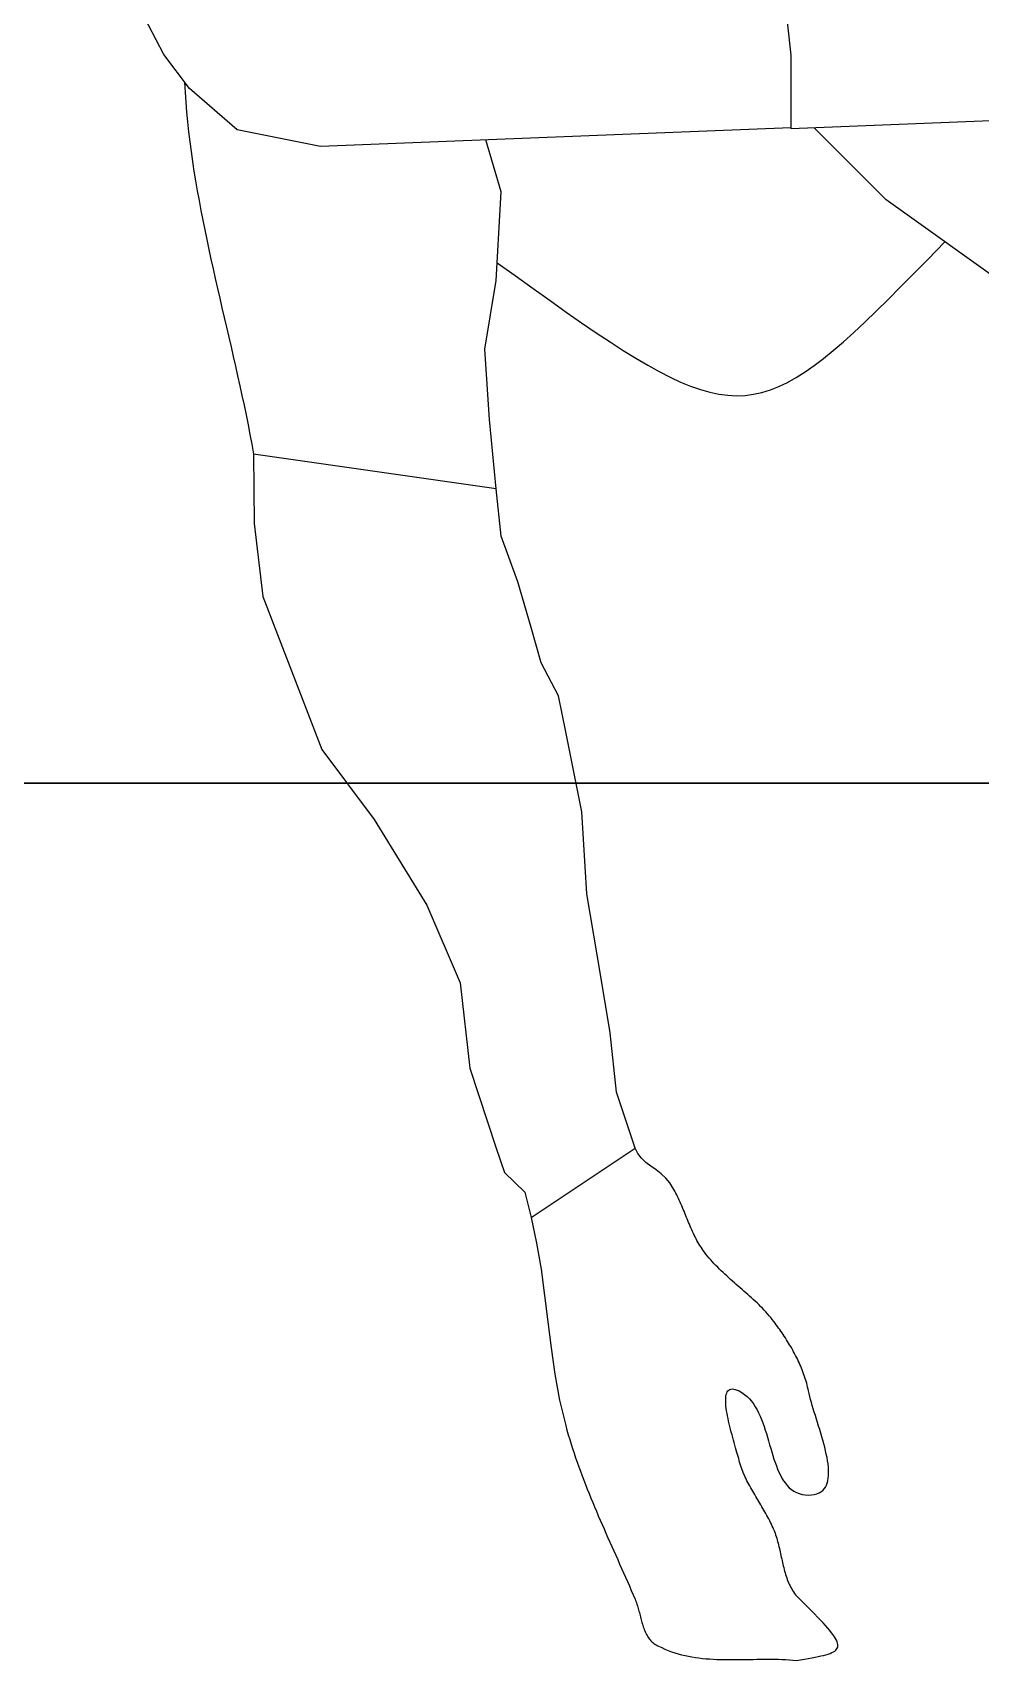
# Model space of a CAD drawing. Header units: millimetres. Extents: x -155 to 94595, y -3153 to 63413.
# Drawn here: x 92725.2 to 93010.8, y 40787.8 to 41278.1 of the extents above; entities that cross this region are included whole.
import ezdxf

# ---------------------------------------------------------------- set-up
doc = ezdxf.new("R2010")
doc.units = ezdxf.units.MM
doc.layers.add('int', color=185, linetype='Continuous')

msp = doc.modelspace()

# ---------------------------------------------------------------- linework, layer by layer
at = {"layer": 'int'}
for p, q in [((92951.234, 41293.529), (92953.682, 41271.277)), ((92764.84, 41271.485), (92757.915, 41284.679)), ((92772.543, 41261.214), (92764.84, 41271.485)), ((92953.682, 41271.277), (92953.682, 41249.138)), ((92771.032, 41263.229), (92771.037, 41263.094)), ((92771.037, 41263.094), (92771.2, 41260.102)), ((92786.865, 41248.8), (92772.543, 41261.214)), ((92771.2, 41260.102), (92771.406, 41257.115)), ((92771.406, 41257.115), (92771.652, 41254.133)), ((92771.652, 41254.133), (92771.937, 41251.156)), ((92771.937, 41251.156), (92772.259, 41248.183)), ((92953.682, 41249.138), (93032.175, 41252.278)), ((92772.259, 41248.183), (92772.615, 41245.215)), ((92811.968, 41243.81), (92786.865, 41248.8)), ((92786.865, 41248.8), (92786.865, 41248.8)), ((92953.681, 41249.375), (92811.968, 41243.81)), ((92866.386, 41230.131), (92861.809, 41245.768)), ((92982.46, 41227.679), (92960.72, 41249.42)), ((92772.615, 41245.215), (92773.005, 41242.25)), ((92773.005, 41242.25), (92773.427, 41239.289)), ((92773.427, 41239.289), (92773.878, 41236.332)), ((92773.878, 41236.332), (92774.357, 41233.378)), ((92774.357, 41233.378), (92774.862, 41230.427)), ((92774.862, 41230.427), (92775.391, 41227.479)), ((92775.391, 41227.479), (92775.943, 41224.534)), ((92864.97, 41203.389), (92866.386, 41230.131)), ((92866.386, 41230.131), (92866.386, 41230.131)), ((92982.46, 41227.679), (92982.46, 41227.679)), ((93020.099, 41200.794), (92982.46, 41227.679)), ((92775.943, 41224.534), (92776.516, 41221.591)), ((92776.516, 41221.591), (92777.108, 41218.65)), ((92777.108, 41218.65), (92777.716, 41215.712)), ((92777.716, 41215.712), (92778.341, 41212.775)), ((92778.341, 41212.775), (92778.978, 41209.84)), ((92994.925, 41209.749), (93000.129, 41215.059)), ((92778.978, 41209.84), (92779.628, 41206.906)), ((92779.628, 41206.906), (92780.287, 41203.974)), ((92865.252, 41208.752), (92870.653, 41204.869)), ((92990.752, 41205.503), (92994.925, 41209.749)), ((92780.287, 41203.974), (92780.955, 41201.042)), ((92861.527, 41182.726), (92864.97, 41203.389)), ((92870.653, 41204.869), (92876.051, 41200.999)), ((92983.003, 41197.716), (92986.782, 41201.493)), ((92986.782, 41201.493), (92990.752, 41205.503)), ((92780.955, 41201.042), (92781.629, 41198.111)), ((92781.629, 41198.111), (92782.307, 41195.18)), ((92876.051, 41200.999), (92881.177, 41197.346)), ((92881.177, 41197.346), (92886.044, 41193.909)), ((92979.4, 41194.173), (92983.003, 41197.716)), ((92782.307, 41195.18), (92782.989, 41192.25)), ((92782.989, 41192.25), (92783.671, 41189.32)), ((92886.044, 41193.909), (92890.667, 41190.689)), ((92975.96, 41190.863), (92979.4, 41194.173)), ((92783.671, 41189.32), (92784.353, 41186.39)), ((92890.667, 41190.689), (92895.059, 41187.687)), ((92895.059, 41187.687), (92899.234, 41184.903)), ((92969.516, 41184.941), (92972.67, 41187.786)), ((92972.67, 41187.786), (92975.96, 41190.863)), ((92784.353, 41186.39), (92785.032, 41183.459)), ((92785.032, 41183.459), (92785.706, 41180.528)), ((92862.889, 41161.501), (92861.527, 41182.726)), ((92899.234, 41184.903), (92903.204, 41182.337)), ((92903.204, 41182.337), (92906.985, 41179.991)), ((92963.56, 41179.945), (92966.483, 41182.328)), ((92966.483, 41182.328), (92969.516, 41184.941)), ((92785.706, 41180.528), (92786.375, 41177.596)), ((92786.375, 41177.596), (92787.035, 41174.663)), ((92906.985, 41179.991), (92910.588, 41177.865)), ((92910.588, 41177.865), (92914.029, 41175.96)), ((92957.984, 41175.871), (92960.731, 41177.793)), ((92960.731, 41177.793), (92963.56, 41179.945)), ((92787.035, 41174.663), (92787.686, 41171.729)), ((92914.029, 41175.96), (92917.32, 41174.275)), ((92917.32, 41174.275), (92920.475, 41172.811)), ((92920.475, 41172.811), (92923.508, 41171.57)), ((92950.097, 41171.48), (92952.681, 41172.715)), ((92952.681, 41172.715), (92955.305, 41174.179)), ((92955.305, 41174.179), (92957.984, 41175.871)), ((92787.686, 41171.729), (92788.325, 41168.794)), ((92788.325, 41168.794), (92788.951, 41165.856)), ((92923.508, 41171.57), (92926.432, 41170.551)), ((92926.432, 41170.551), (92929.261, 41169.755)), ((92929.261, 41169.755), (92932.008, 41169.182)), ((92932.008, 41169.182), (92934.687, 41168.834)), ((92934.687, 41168.834), (92937.312, 41168.71)), ((92937.312, 41168.71), (92939.896, 41168.812)), ((92939.896, 41168.812), (92942.453, 41169.139)), ((92942.453, 41169.139), (92944.997, 41169.692)), ((92944.997, 41169.692), (92947.54, 41170.472)), ((92947.54, 41170.472), (92950.097, 41171.48)), ((92788.951, 41165.856), (92789.562, 41162.917)), ((92789.562, 41162.917), (92790.156, 41159.976)), ((92790.156, 41159.976), (92790.731, 41157.032)), ((92864.97, 41140.687), (92862.889, 41161.501)), ((92790.731, 41157.032), (92791.286, 41154.086)), ((92791.286, 41154.086), (92791.818, 41151.137)), ((92791.818, 41151.137), (92792.039, 41130.271)), ((92864.97, 41140.687), (92791.818, 41151.137)), ((92866.402, 41126.371), (92864.97, 41140.687)), ((92792.039, 41130.271), (92794.636, 41108.279)), ((92871.475, 41112.697), (92866.402, 41126.371)), ((92875.421, 41098.886), (92871.475, 41112.697)), ((92794.636, 41108.279), (92802.269, 41088.436)), ((92878.447, 41088.292), (92875.421, 41098.886)), ((92802.269, 41088.436), (92812.37, 41062.173)), ((92883.708, 41078.351), (92878.447, 41088.292)), ((92885.871, 41067.535), (92883.708, 41078.351)), ((92890.703, 41043.376), (92885.871, 41067.535)), ((92812.37, 41062.173), (92828.205, 41041.125)), ((92274.86, 41051.989), (93594.86, 41051.989)), ((93594.86, 41051.989), (92274.86, 41051.989)), ((92888.98, 41051.989), (93016.862, 41051.989)), ((92828.205, 41041.125), (92844.07, 41015.284)), ((92892.272, 41018.68), (92890.703, 41043.376)), ((92844.07, 41015.284), (92854.073, 40991.943)), ((92896.321, 40994.383), (92892.272, 41018.68)), ((92854.073, 40991.943), (92856.95, 40966.194)), ((92899.242, 40976.861), (92896.321, 40994.383)), ((92901.147, 40959.004), (92899.242, 40976.861)), ((92856.95, 40966.194), (92864.97, 40942.131)), ((92906.772, 40942.131), (92901.147, 40959.004)), ((92864.97, 40942.131), (92867.438, 40934.73)), ((92875.421, 40921.231), (92906.772, 40942.131)), ((92907.563, 40940.485), (92906.772, 40942.131)), ((92908.688, 40939.07), (92907.563, 40940.485)), ((92910.052, 40937.819), (92908.688, 40939.07)), ((92911.563, 40936.664), (92910.052, 40937.819)), ((92867.438, 40934.73), (92873.524, 40928.818)), ((92913.129, 40935.54), (92911.563, 40936.664)), ((92914.655, 40934.38), (92913.129, 40935.54)), ((92916.051, 40933.116), (92914.655, 40934.38)), ((92917.222, 40931.681), (92916.051, 40933.116)), ((92873.524, 40928.818), (92875.421, 40921.231)), ((92917.549, 40931.179), (92917.222, 40931.681)), ((92917.865, 40930.67), (92917.549, 40931.179)), ((92918.172, 40930.155), (92917.865, 40930.67)), ((92918.468, 40929.635), (92918.172, 40930.155)), ((92918.756, 40929.11), (92918.468, 40929.635)), ((92919.036, 40928.58), (92918.756, 40929.11)), ((92919.308, 40928.046), (92919.036, 40928.58)), ((92919.573, 40927.507), (92919.308, 40928.046)), ((92919.831, 40926.965), (92919.573, 40927.507)), ((92920.084, 40926.42), (92919.831, 40926.965)), ((92920.331, 40925.871), (92920.084, 40926.42)), ((92920.574, 40925.32), (92920.331, 40925.871)), ((92920.813, 40924.767), (92920.574, 40925.32)), ((92921.048, 40924.212), (92920.813, 40924.767)), ((92921.281, 40923.655), (92921.048, 40924.212)), ((92921.512, 40923.097), (92921.281, 40923.655)), ((92921.741, 40922.538), (92921.512, 40923.097)), ((92921.97, 40921.979), (92921.741, 40922.538)), ((92875.421, 40921.231), (92877.117, 40913.471)), ((92922.198, 40921.42), (92921.97, 40921.979)), ((92922.426, 40920.861), (92922.198, 40921.42)), ((92922.656, 40920.303), (92922.426, 40920.861)), ((92922.887, 40919.746), (92922.656, 40920.303)), ((92923.121, 40919.19), (92922.887, 40919.746)), ((92923.357, 40918.636), (92923.121, 40919.19)), ((92923.597, 40918.084), (92923.357, 40918.636)), ((92923.842, 40917.534), (92923.597, 40918.084)), ((92924.09, 40916.987), (92923.842, 40917.534)), ((92877.117, 40913.471), (92878.438, 40905.634)), ((92924.345, 40916.444), (92924.09, 40916.987)), ((92924.605, 40915.904), (92924.345, 40916.444)), ((92924.871, 40915.368), (92924.605, 40915.904)), ((92925.145, 40914.836), (92924.871, 40915.368)), ((92925.427, 40914.309), (92925.145, 40914.836)), ((92925.718, 40913.787), (92925.427, 40914.309)), ((92926.017, 40913.271), (92925.718, 40913.787)), ((92926.326, 40912.76), (92926.017, 40913.271)), ((92926.646, 40912.255), (92926.326, 40912.76)), ((92926.976, 40911.756), (92926.646, 40912.255)), ((92927.318, 40911.265), (92926.976, 40911.756)), ((92927.672, 40910.781), (92927.318, 40911.265)), ((92928.134, 40910.179), (92927.672, 40910.781)), ((92928.607, 40909.587), (92928.134, 40910.179)), ((92929.091, 40909.005), (92928.607, 40909.587)), ((92929.586, 40908.433), (92929.091, 40909.005)), ((92930.091, 40907.869), (92929.586, 40908.433)), ((92930.605, 40907.314), (92930.091, 40907.869)), ((92878.438, 40905.634), (92879.516, 40897.748)), ((92931.127, 40906.766), (92930.605, 40907.314)), ((92931.658, 40906.225), (92931.127, 40906.766)), ((92932.196, 40905.691), (92931.658, 40906.225)), ((92932.74, 40905.163), (92932.196, 40905.691)), ((92933.29, 40904.64), (92932.74, 40905.163)), ((92933.846, 40904.121), (92933.29, 40904.64)), ((92934.407, 40903.607), (92933.846, 40904.121)), ((92934.971, 40903.097), (92934.407, 40903.607)), ((92935.54, 40902.59), (92934.971, 40903.097)), ((92936.111, 40902.085), (92935.54, 40902.59)), ((92879.516, 40897.748), (92880.482, 40889.84)), ((92936.684, 40901.582), (92936.111, 40902.085)), ((92937.259, 40901.081), (92936.684, 40901.582)), ((92937.834, 40900.58), (92937.259, 40901.081)), ((92938.411, 40900.08), (92937.834, 40900.58)), ((92938.986, 40899.58), (92938.411, 40900.08)), ((92939.561, 40899.078), (92938.986, 40899.58)), ((92940.134, 40898.575), (92939.561, 40899.078)), ((92940.705, 40898.071), (92940.134, 40898.575)), ((92941.274, 40897.563), (92940.705, 40898.071)), ((92941.838, 40897.053), (92941.274, 40897.563)), ((92942.399, 40896.539), (92941.838, 40897.053)), ((92942.955, 40896.021), (92942.399, 40896.539)), ((92943.505, 40895.498), (92942.955, 40896.021)), ((92944.049, 40894.969), (92943.505, 40895.498)), ((92944.587, 40894.435), (92944.049, 40894.969)), ((92945.117, 40893.894), (92944.587, 40894.435)), ((92945.64, 40893.346), (92945.117, 40893.894)), ((92946.154, 40892.791), (92945.64, 40893.346)), ((92946.659, 40892.227), (92946.154, 40892.791)), ((92880.482, 40889.84), (92881.468, 40881.936)), ((92947.153, 40891.655), (92946.659, 40892.227)), ((92947.638, 40891.073), (92947.153, 40891.655)), ((92948.111, 40890.482), (92947.638, 40891.073)), ((92948.573, 40889.88), (92948.111, 40890.482)), ((92948.932, 40889.398), (92948.573, 40889.88)), ((92949.29, 40888.913), (92948.932, 40889.398)), ((92949.645, 40888.425), (92949.29, 40888.913)), ((92949.998, 40887.935), (92949.645, 40888.425)), ((92950.348, 40887.441), (92949.998, 40887.935)), ((92950.695, 40886.945), (92950.348, 40887.441)), ((92951.039, 40886.446), (92950.695, 40886.945)), ((92951.379, 40885.944), (92951.039, 40886.446)), ((92951.716, 40885.439), (92951.379, 40885.944)), ((92952.049, 40884.932), (92951.716, 40885.439)), ((92952.378, 40884.421), (92952.049, 40884.932)), ((92952.703, 40883.908), (92952.378, 40884.421)), ((92953.023, 40883.392), (92952.703, 40883.908)), ((92953.339, 40882.873), (92953.023, 40883.392)), ((92953.649, 40882.351), (92953.339, 40882.873)), ((92881.468, 40881.936), (92882.607, 40874.065)), ((92953.955, 40881.826), (92953.649, 40882.351)), ((92954.254, 40881.299), (92953.955, 40881.826)), ((92954.549, 40880.768), (92954.254, 40881.299)), ((92954.837, 40880.235), (92954.549, 40880.768)), ((92955.119, 40879.699), (92954.837, 40880.235)), ((92955.395, 40879.161), (92955.119, 40879.699)), ((92955.665, 40878.619), (92955.395, 40879.161)), ((92955.927, 40878.075), (92955.665, 40878.619)), ((92956.183, 40877.527), (92955.927, 40878.075)), ((92882.607, 40874.065), (92884.031, 40866.254)), ((92956.431, 40876.977), (92956.183, 40877.527)), ((92956.672, 40876.424), (92956.431, 40876.977)), ((92956.905, 40875.868), (92956.672, 40876.424)), ((92957.131, 40875.31), (92956.905, 40875.868)), ((92957.348, 40874.748), (92957.131, 40875.31)), ((92957.557, 40874.184), (92957.348, 40874.748)), ((92957.757, 40873.617), (92957.557, 40874.184)), ((92957.948, 40873.047), (92957.757, 40873.617)), ((92958.131, 40872.475), (92957.948, 40873.047)), ((92934.25, 40867.884), (92934.381, 40868.304)), ((92934.381, 40868.304), (92934.55, 40868.671)), ((92934.55, 40868.671), (92934.759, 40868.98)), ((92934.759, 40868.98), (92935.011, 40869.228)), ((92935.011, 40869.228), (92935.307, 40869.412)), ((92935.307, 40869.412), (92935.649, 40869.529)), ((92935.649, 40869.529), (92936.039, 40869.575)), ((92936.039, 40869.575), (92936.48, 40869.546)), ((92936.48, 40869.546), (92936.973, 40869.439)), ((92936.973, 40869.439), (92937.519, 40869.252)), ((92937.519, 40869.252), (92938.122, 40868.979)), ((92938.122, 40868.979), (92938.976, 40868.499)), ((92938.976, 40868.499), (92939.771, 40867.945)), ((92958.304, 40871.899), (92958.131, 40872.475)), ((92958.468, 40871.321), (92958.304, 40871.899)), ((92958.622, 40870.74), (92958.468, 40871.321)), ((92958.766, 40870.156), (92958.622, 40870.74)), ((92958.9, 40869.569), (92958.766, 40870.156)), ((92959.023, 40868.979), (92958.9, 40869.569)), ((92959.197, 40868.168), (92959.023, 40868.979)), ((92959.402, 40867.317), (92959.197, 40868.168)), ((92884.031, 40866.254), (92885.871, 40858.529)), ((92934.068, 40866.333), (92934.095, 40866.895)), ((92934.07, 40865.731), (92934.068, 40866.333)), ((92934.102, 40865.093), (92934.07, 40865.731)), ((92934.095, 40866.895), (92934.155, 40867.413)), ((92934.159, 40864.42), (92934.102, 40865.093)), ((92934.155, 40867.413), (92934.25, 40867.884)), ((92934.241, 40863.718), (92934.159, 40864.42)), ((92934.346, 40862.989), (92934.241, 40863.718)), ((92939.771, 40867.945), (92940.511, 40867.322)), ((92940.511, 40867.322), (92941.199, 40866.634)), ((92941.199, 40866.634), (92941.839, 40865.887)), ((92941.839, 40865.887), (92942.435, 40865.084)), ((92942.435, 40865.084), (92942.989, 40864.23)), ((92942.989, 40864.23), (92943.505, 40863.33)), ((92943.505, 40863.33), (92943.986, 40862.389)), ((92959.633, 40866.43), (92959.402, 40867.317)), ((92959.888, 40865.51), (92959.633, 40866.43)), ((92960.163, 40864.56), (92959.888, 40865.51)), ((92960.456, 40863.584), (92960.163, 40864.56)), ((92960.763, 40862.585), (92960.456, 40863.584)), ((92885.871, 40858.529), (92886.258, 40857.138)), ((92934.471, 40862.237), (92934.346, 40862.989)), ((92934.615, 40861.465), (92934.471, 40862.237)), ((92934.775, 40860.677), (92934.615, 40861.465)), ((92934.95, 40859.876), (92934.775, 40860.677)), ((92935.138, 40859.065), (92934.95, 40859.876)), ((92935.336, 40858.248), (92935.138, 40859.065)), ((92943.986, 40862.389), (92944.436, 40861.41)), ((92944.436, 40861.41), (92944.858, 40860.399)), ((92944.858, 40860.399), (92945.255, 40859.361)), ((92945.255, 40859.361), (92945.631, 40858.299)), ((92945.631, 40858.299), (92945.99, 40857.219)), ((92961.081, 40861.566), (92960.763, 40862.585)), ((92961.407, 40860.53), (92961.081, 40861.566)), ((92961.737, 40859.48), (92961.407, 40860.53)), ((92962.069, 40858.42), (92961.737, 40859.48)), ((92962.399, 40857.353), (92962.069, 40858.42)), ((92886.258, 40857.138), (92886.659, 40855.751)), ((92886.659, 40855.751), (92887.073, 40854.369)), ((92887.073, 40854.369), (92887.501, 40852.991)), ((92935.543, 40857.429), (92935.336, 40858.248)), ((92935.756, 40856.61), (92935.543, 40857.429)), ((92935.975, 40855.795), (92935.756, 40856.61)), ((92936.196, 40854.988), (92935.975, 40855.795)), ((92936.418, 40854.191), (92936.196, 40854.988)), ((92936.638, 40853.409), (92936.418, 40854.191)), ((92936.856, 40852.645), (92936.638, 40853.409)), ((92945.99, 40857.219), (92946.333, 40856.124)), ((92946.333, 40856.124), (92946.666, 40855.021)), ((92946.666, 40855.021), (92946.991, 40853.912)), ((92946.991, 40853.912), (92947.312, 40852.803)), ((92962.724, 40856.282), (92962.399, 40857.353)), ((92963.041, 40855.211), (92962.724, 40856.282)), ((92963.346, 40854.141), (92963.041, 40855.211)), ((92963.637, 40853.078), (92963.346, 40854.141)), ((92887.501, 40852.991), (92887.94, 40851.618)), ((92887.94, 40851.618), (92888.392, 40850.248)), ((92888.392, 40850.248), (92888.854, 40848.883)), ((92888.854, 40848.883), (92889.328, 40847.521)), ((92937.068, 40851.902), (92936.856, 40852.645)), ((92937.273, 40851.183), (92937.068, 40851.902)), ((92937.469, 40850.493), (92937.273, 40851.183)), ((92937.654, 40849.834), (92937.469, 40850.493)), ((92937.826, 40849.209), (92937.654, 40849.834)), ((92937.983, 40848.623), (92937.826, 40849.209)), ((92938.122, 40848.079), (92937.983, 40848.623)), ((92947.312, 40852.803), (92947.632, 40851.699)), ((92947.632, 40851.699), (92947.954, 40850.604)), ((92947.954, 40850.604), (92948.282, 40849.523)), ((92948.282, 40849.523), (92948.619, 40848.459)), ((92963.911, 40852.024), (92963.637, 40853.078)), ((92964.164, 40850.982), (92963.911, 40852.024)), ((92964.392, 40849.955), (92964.164, 40850.982)), ((92964.594, 40848.947), (92964.392, 40849.955)), ((92964.765, 40847.961), (92964.594, 40848.947)), ((92889.328, 40847.521), (92889.812, 40846.163)), ((92889.812, 40846.163), (92890.306, 40844.808)), ((92890.306, 40844.808), (92890.81, 40843.456)), ((92938.276, 40847.498), (92938.122, 40848.079)), ((92938.443, 40846.923), (92938.276, 40847.498)), ((92938.624, 40846.354), (92938.443, 40846.923)), ((92938.818, 40845.789), (92938.624, 40846.354)), ((92939.024, 40845.23), (92938.818, 40845.789)), ((92939.241, 40844.675), (92939.024, 40845.23)), ((92939.47, 40844.124), (92939.241, 40844.675)), ((92939.708, 40843.577), (92939.47, 40844.124)), ((92948.619, 40848.459), (92948.969, 40847.419)), ((92948.969, 40847.419), (92949.335, 40846.406)), ((92949.335, 40846.406), (92949.72, 40845.425)), ((92949.72, 40845.425), (92950.127, 40844.48)), ((92950.127, 40844.48), (92950.561, 40843.577)), ((92964.903, 40847), (92964.765, 40847.961)), ((92965.003, 40846.068), (92964.903, 40847)), ((92965.064, 40845.166), (92965.003, 40846.068)), ((92965.053, 40843.472), (92965.082, 40844.3)), ((92965.082, 40844.3), (92965.064, 40845.166)), ((92890.81, 40843.456), (92891.323, 40842.108)), ((92891.323, 40842.108), (92891.844, 40840.762)), ((92891.844, 40840.762), (92892.373, 40839.419)), ((92892.373, 40839.419), (92892.909, 40838.079)), ((92939.956, 40843.035), (92939.708, 40843.577)), ((92940.214, 40842.495), (92939.956, 40843.035)), ((92940.479, 40841.959), (92940.214, 40842.495)), ((92940.752, 40841.426), (92940.479, 40841.959)), ((92941.032, 40840.896), (92940.752, 40841.426)), ((92941.318, 40840.368), (92941.032, 40840.896)), ((92941.609, 40839.843), (92941.318, 40840.368)), ((92941.906, 40839.319), (92941.609, 40839.843)), ((92942.207, 40838.797), (92941.906, 40839.319)), ((92942.511, 40838.276), (92942.207, 40838.797)), ((92950.561, 40843.577), (92951.024, 40842.72)), ((92951.024, 40842.72), (92951.52, 40841.913)), ((92951.52, 40841.913), (92952.052, 40841.161)), ((92952.052, 40841.161), (92952.623, 40840.468)), ((92952.623, 40840.468), (92953.238, 40839.84)), ((92953.238, 40839.84), (92953.898, 40839.281)), ((92953.898, 40839.281), (92954.609, 40838.795)), ((92954.609, 40838.795), (92955.372, 40838.387)), ((92962.777, 40838.6), (92963.291, 40839.009)), ((92963.291, 40839.009), (92963.732, 40839.481)), ((92963.732, 40839.481), (92964.105, 40840.013)), ((92964.105, 40840.013), (92964.413, 40840.603)), ((92964.413, 40840.603), (92964.658, 40841.247)), ((92964.658, 40841.247), (92964.845, 40841.942)), ((92964.845, 40841.942), (92964.975, 40842.685)), ((92964.975, 40842.685), (92965.053, 40843.472)), ((92892.909, 40838.079), (92893.453, 40836.741)), ((92893.453, 40836.741), (92894.003, 40835.405)), ((92894.003, 40835.405), (92894.559, 40834.072)), ((92894.559, 40834.072), (92895.12, 40832.74)), ((92942.819, 40837.756), (92942.511, 40838.276)), ((92943.129, 40837.238), (92942.819, 40837.756)), ((92943.44, 40836.719), (92943.129, 40837.238)), ((92943.752, 40836.201), (92943.44, 40836.719)), ((92944.065, 40835.683), (92943.752, 40836.201)), ((92944.377, 40835.165), (92944.065, 40835.683)), ((92944.689, 40834.646), (92944.377, 40835.165)), ((92944.998, 40834.127), (92944.689, 40834.646)), ((92945.306, 40833.606), (92944.998, 40834.127)), ((92955.372, 40838.387), (92956.192, 40838.062)), ((92956.192, 40838.062), (92957.071, 40837.824)), ((92957.071, 40837.824), (92958.014, 40837.678)), ((92958.014, 40837.678), (92959.023, 40837.628)), ((92959.023, 40837.628), (92959.943, 40837.669)), ((92959.943, 40837.669), (92960.775, 40837.79)), ((92960.775, 40837.79), (92961.523, 40837.988)), ((92961.523, 40837.988), (92962.189, 40838.259)), ((92962.189, 40838.259), (92962.777, 40838.6)), ((92895.12, 40832.74), (92895.687, 40831.411)), ((92895.687, 40831.411), (92896.258, 40830.083)), ((92896.258, 40830.083), (92896.834, 40828.756)), ((92945.61, 40833.084), (92945.306, 40833.606)), ((92945.911, 40832.561), (92945.61, 40833.084)), ((92946.207, 40832.036), (92945.911, 40832.561)), ((92946.499, 40831.508), (92946.207, 40832.036)), ((92946.785, 40830.978), (92946.499, 40831.508)), ((92947.064, 40830.445), (92946.785, 40830.978)), ((92947.337, 40829.91), (92947.064, 40830.445)), ((92947.602, 40829.371), (92947.337, 40829.91)), ((92947.859, 40828.829), (92947.602, 40829.371)), ((92896.834, 40828.756), (92897.413, 40827.431)), ((92897.413, 40827.431), (92897.995, 40826.107)), ((92897.995, 40826.107), (92898.58, 40824.784)), ((92898.58, 40824.784), (92899.167, 40823.462)), ((92948.107, 40828.283), (92947.859, 40828.829)), ((92948.345, 40827.733), (92948.107, 40828.283)), ((92948.573, 40827.178), (92948.345, 40827.733)), ((92948.573, 40827.178), (92948.764, 40826.684)), ((92948.764, 40826.684), (92948.946, 40826.185)), ((92948.946, 40826.185), (92949.117, 40825.682)), ((92949.117, 40825.682), (92949.281, 40825.175)), ((92949.281, 40825.175), (92949.436, 40824.664)), ((92949.436, 40824.664), (92949.584, 40824.15)), ((92949.584, 40824.15), (92949.725, 40823.634)), ((92899.167, 40823.462), (92899.755, 40822.14)), ((92899.755, 40822.14), (92900.345, 40820.819)), ((92900.345, 40820.819), (92900.935, 40819.499)), ((92900.935, 40819.499), (92901.526, 40818.178)), ((92949.725, 40823.634), (92949.861, 40823.114)), ((92949.861, 40823.114), (92949.991, 40822.593)), ((92949.991, 40822.593), (92950.118, 40822.069)), ((92950.118, 40822.069), (92950.24, 40821.544)), ((92950.24, 40821.544), (92950.36, 40821.018)), ((92950.36, 40821.018), (92950.477, 40820.491)), ((92950.477, 40820.491), (92950.593, 40819.963)), ((92950.593, 40819.963), (92950.708, 40819.435)), ((92950.708, 40819.435), (92950.823, 40818.908)), ((92901.526, 40818.178), (92902.117, 40816.858)), ((92902.117, 40816.858), (92902.706, 40815.537)), ((92902.706, 40815.537), (92903.295, 40814.217)), ((92903.295, 40814.217), (92903.881, 40812.895)), ((92950.823, 40818.908), (92950.938, 40818.38)), ((92950.938, 40818.38), (92951.056, 40817.854)), ((92951.056, 40817.854), (92951.175, 40817.329)), ((92951.175, 40817.329), (92951.297, 40816.805)), ((92951.297, 40816.805), (92951.422, 40816.283)), ((92951.422, 40816.283), (92951.552, 40815.763)), ((92951.552, 40815.763), (92951.686, 40815.246)), ((92951.686, 40815.246), (92951.827, 40814.731)), ((92951.827, 40814.731), (92951.974, 40814.22)), ((92951.974, 40814.22), (92952.127, 40813.712)), ((92903.881, 40812.895), (92904.466, 40811.574)), ((92904.466, 40811.574), (92905.047, 40810.251)), ((92905.047, 40810.251), (92905.626, 40808.928)), ((92952.127, 40813.712), (92952.289, 40813.208)), ((92952.289, 40813.208), (92952.46, 40812.708)), ((92952.46, 40812.708), (92952.639, 40812.213)), ((92952.639, 40812.213), (92952.829, 40811.723)), ((92952.829, 40811.723), (92953.029, 40811.237)), ((92953.029, 40811.237), (92953.241, 40810.758)), ((92953.241, 40810.758), (92953.465, 40810.284)), ((92953.465, 40810.284), (92953.702, 40809.816)), ((92953.702, 40809.816), (92953.952, 40809.355)), ((92953.952, 40809.355), (92954.217, 40808.901)), ((92905.626, 40808.928), (92906.201, 40807.603)), ((92906.201, 40807.603), (92906.772, 40806.278)), ((92906.772, 40806.278), (92906.927, 40805.901)), ((92906.927, 40805.901), (92907.074, 40805.516)), ((92907.074, 40805.516), (92907.214, 40805.123)), ((92907.214, 40805.123), (92907.348, 40804.723)), ((92907.348, 40804.723), (92907.476, 40804.316)), ((92954.217, 40808.901), (92954.497, 40808.455)), ((92954.497, 40808.455), (92954.792, 40808.015)), ((92954.792, 40808.015), (92955.104, 40807.584)), ((92956.377, 40806.311), (92955.104, 40807.584)), ((92957.583, 40805.103), (92956.377, 40806.311)), ((92958.722, 40803.957), (92957.583, 40805.103)), ((92907.476, 40804.316), (92907.599, 40803.904)), ((92907.599, 40803.904), (92907.719, 40803.486)), ((92907.719, 40803.486), (92907.834, 40803.065)), ((92907.834, 40803.065), (92907.948, 40802.641)), ((92907.948, 40802.641), (92908.059, 40802.214)), ((92908.059, 40802.214), (92908.169, 40801.785)), ((92908.169, 40801.785), (92908.279, 40801.355)), ((92908.279, 40801.355), (92908.389, 40800.924)), ((92908.389, 40800.924), (92908.5, 40800.495)), ((92908.5, 40800.495), (92908.613, 40800.066)), ((92908.613, 40800.066), (92908.728, 40799.64)), ((92908.728, 40799.64), (92908.847, 40799.217)), ((92959.794, 40802.873), (92958.722, 40803.957)), ((92960.799, 40801.848), (92959.794, 40802.873)), ((92961.737, 40800.88), (92960.799, 40801.848)), ((92962.609, 40799.967), (92961.737, 40800.88)), ((92963.413, 40799.107), (92962.609, 40799.967)), ((92908.847, 40799.217), (92908.97, 40798.797)), ((92908.97, 40798.797), (92909.098, 40798.381)), ((92909.098, 40798.381), (92909.232, 40797.971)), ((92909.232, 40797.971), (92909.372, 40797.566)), ((92909.372, 40797.566), (92909.519, 40797.168)), ((92909.519, 40797.168), (92909.673, 40796.778)), ((92909.673, 40796.778), (92909.837, 40796.396)), ((92909.837, 40796.396), (92910.009, 40796.022)), ((92910.009, 40796.022), (92910.192, 40795.659)), ((92910.192, 40795.659), (92910.386, 40795.306)), ((92910.386, 40795.306), (92910.591, 40794.964)), ((92910.591, 40794.964), (92910.808, 40794.635)), ((92910.808, 40794.635), (92911.039, 40794.318)), ((92964.151, 40798.297), (92963.413, 40799.107)), ((92964.823, 40797.537), (92964.151, 40798.297)), ((92965.427, 40796.824), (92964.823, 40797.537)), ((92965.965, 40796.156), (92965.427, 40796.824)), ((92966.436, 40795.531), (92965.965, 40796.156)), ((92966.841, 40794.947), (92966.436, 40795.531)), ((92967.179, 40794.401), (92966.841, 40794.947)), ((92911.039, 40794.318), (92911.283, 40794.015)), ((92911.283, 40794.015), (92911.542, 40793.726)), ((92911.542, 40793.726), (92911.816, 40793.452)), ((92911.816, 40793.452), (92912.107, 40793.194)), ((92912.107, 40793.194), (92912.414, 40792.953)), ((92912.414, 40792.953), (92912.739, 40792.729)), ((92912.739, 40792.729), (92913.082, 40792.523)), ((92913.082, 40792.523), (92913.444, 40792.337)), ((92913.444, 40792.337), (92913.826, 40792.17)), ((92913.826, 40792.17), (92914.791, 40791.684)), ((92914.791, 40791.684), (92915.766, 40791.237)), ((92915.766, 40791.237), (92916.752, 40790.828)), ((92916.752, 40790.828), (92917.747, 40790.455)), ((92917.747, 40790.455), (92918.752, 40790.115)), ((92918.752, 40790.115), (92919.765, 40789.808)), ((92919.765, 40789.808), (92920.787, 40789.533)), ((92964.282, 40789.545), (92964.939, 40789.745)), ((92964.939, 40789.745), (92965.53, 40789.954)), ((92965.53, 40789.954), (92966.055, 40790.174)), ((92966.055, 40790.174), (92966.513, 40790.407)), ((92966.513, 40790.407), (92966.905, 40790.655)), ((92966.905, 40790.655), (92967.231, 40790.92)), ((92967.451, 40793.893), (92967.179, 40794.401)), ((92967.231, 40790.92), (92967.491, 40791.204)), ((92967.656, 40793.42), (92967.451, 40793.893)), ((92967.491, 40791.204), (92967.684, 40791.51)), ((92967.794, 40792.98), (92967.656, 40793.42)), ((92967.684, 40791.51), (92967.811, 40791.838)), ((92967.866, 40792.571), (92967.794, 40792.98)), ((92967.811, 40791.838), (92967.872, 40792.191)), ((92967.872, 40792.191), (92967.866, 40792.571)), ((92920.787, 40789.533), (92921.817, 40789.286)), ((92921.817, 40789.286), (92922.854, 40789.068)), ((92922.854, 40789.068), (92923.898, 40788.877)), ((92923.898, 40788.877), (92924.949, 40788.71)), ((92924.949, 40788.71), (92926.007, 40788.566)), ((92926.007, 40788.566), (92927.07, 40788.444)), ((92927.07, 40788.444), (92928.139, 40788.343)), ((92928.139, 40788.343), (92929.212, 40788.26)), ((92929.212, 40788.26), (92930.291, 40788.194)), ((92930.291, 40788.194), (92931.373, 40788.143)), ((92931.373, 40788.143), (92932.459, 40788.107)), ((92932.459, 40788.107), (92933.549, 40788.083)), ((92933.549, 40788.083), (92934.642, 40788.07)), ((92934.642, 40788.07), (92935.737, 40788.066)), ((92935.737, 40788.066), (92936.834, 40788.07)), ((92936.834, 40788.07), (92937.933, 40788.081)), ((92937.933, 40788.081), (92939.033, 40788.095)), ((92939.033, 40788.095), (92940.134, 40788.113)), ((92940.134, 40788.113), (92941.235, 40788.133)), ((92941.235, 40788.133), (92942.336, 40788.153)), ((92942.336, 40788.153), (92943.437, 40788.171)), ((92943.437, 40788.171), (92944.537, 40788.186)), ((92944.537, 40788.186), (92945.636, 40788.196)), ((92945.636, 40788.196), (92946.733, 40788.2)), ((92946.733, 40788.2), (92947.828, 40788.196)), ((92947.828, 40788.196), (92948.921, 40788.183)), ((92948.921, 40788.183), (92950.011, 40788.159)), ((92950.011, 40788.159), (92951.097, 40788.123)), ((92951.097, 40788.123), (92952.179, 40788.072)), ((92952.179, 40788.072), (92953.258, 40788.007)), ((92953.258, 40788.007), (92954.331, 40787.924)), ((92954.331, 40787.924), (92955.4, 40787.822)), ((92955.4, 40787.822), (92956.651, 40788.031)), ((92956.651, 40788.031), (92957.835, 40788.23)), ((92957.835, 40788.23), (92958.954, 40788.423)), ((92958.954, 40788.423), (92960.007, 40788.611)), ((92960.007, 40788.611), (92960.994, 40788.796)), ((92960.994, 40788.796), (92961.915, 40788.98)), ((92961.915, 40788.98), (92962.77, 40789.165)), ((92962.77, 40789.165), (92963.559, 40789.352)), ((92963.559, 40789.352), (92964.282, 40789.545))]:
    msp.add_line(p, q, dxfattribs=at)

doc.saveas('drawing.dxf')
